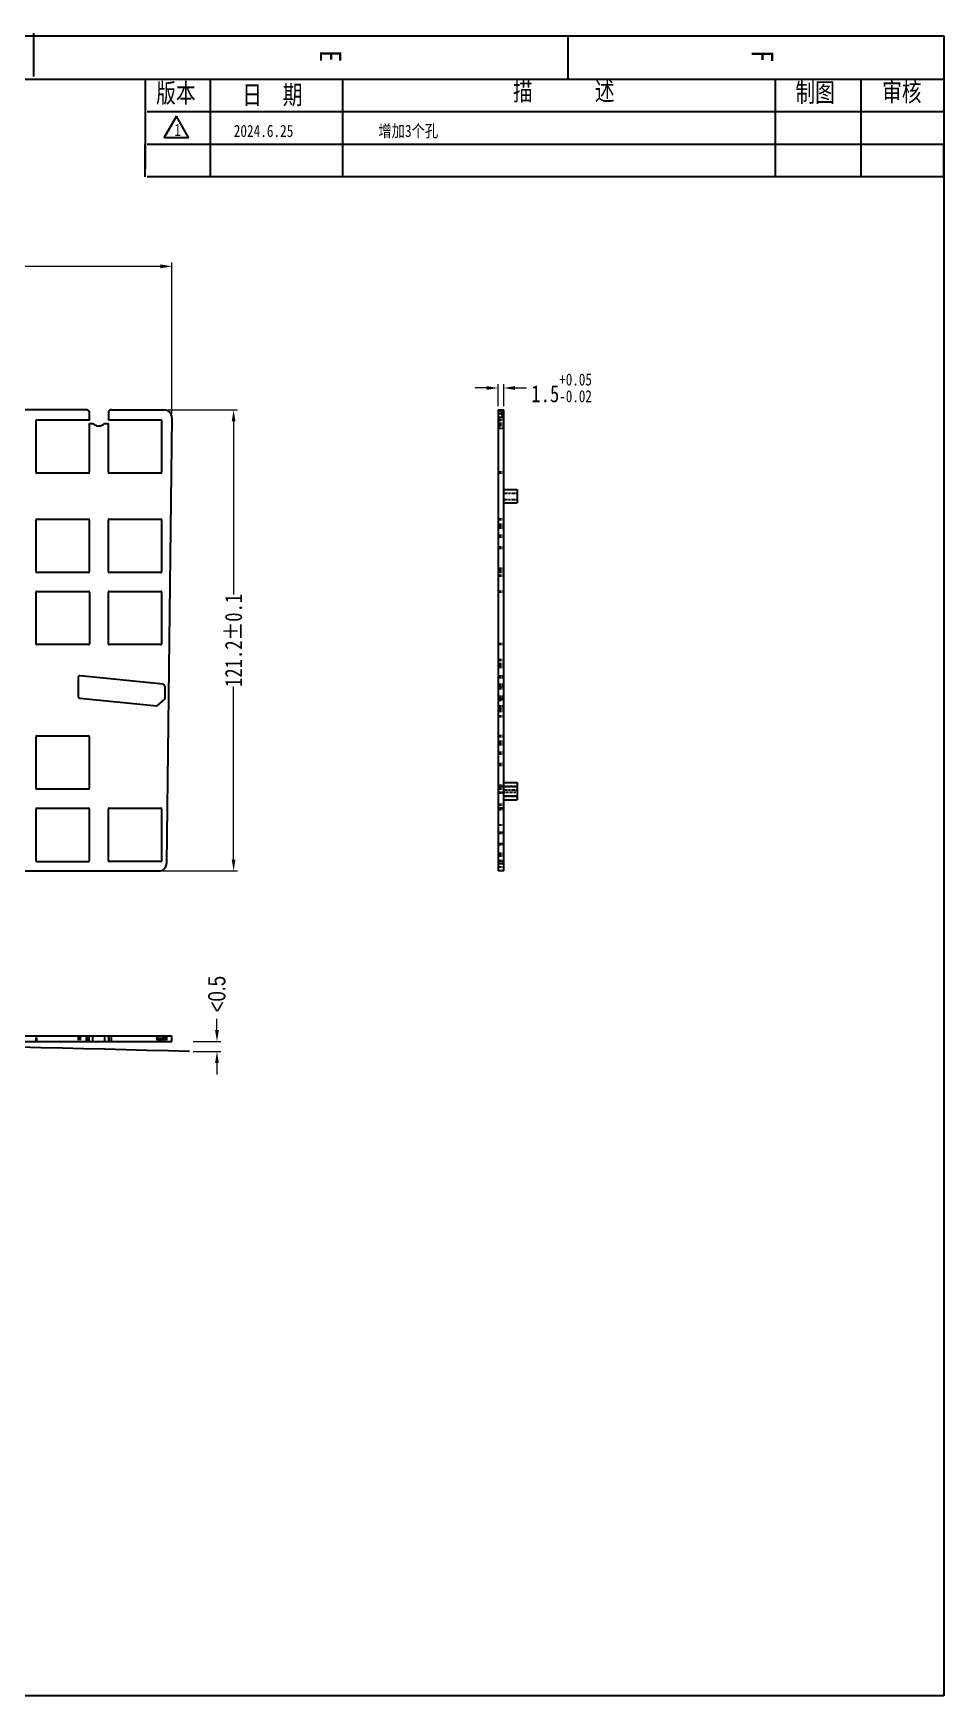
# Model space of a CAD drawing. Header units: inches. Extents: x -69 to 1384, y 245 to 682.
# Drawn here: x 354.4 to 593.7, y 244.8 to 681.8 of the extents above; entities that cross this region are included whole.
import ezdxf

# ---------------------------------------------------------------- set-up
doc = ezdxf.new("R2010")
doc.units = ezdxf.units.IN
doc.header["$LTSCALE"] = 1.21
doc.header["$MEASUREMENT"] = 0
doc.header["$PDMODE"] = 3
doc.header["$PDSIZE"] = 0.3125
doc.linetypes.add('HIDDEN', pattern=[0.2, 0.1, -0.1])
doc.layers.get('0').update_dxf_attribs({"linetype": 'CONTINUOUS'})
doc.layers.get('Defpoints').update_dxf_attribs({"linetype": 'CONTINUOUS'})
doc.layers.add('DEFAULT_2', color=8, linetype='HIDDEN')
doc.styles.get("Standard").update_dxf_attribs({"font": 'txt', "width": 0.8})
doc.dimstyles.new('YanXiu', dxfattribs={"dimscale": 1.5, "dimtxt": 3, "dimasz": 2, "dimexe": 0.66, "dimexo": 0.66, "dimgap": 0.66, "dimtad": 0, "dimdsep": 46, "dimtxsty": 'STANDARD', "dimcen": 0, "dimclrd": 3, "dimclre": 6, "dimclrt": 3, "dimazin": 2, "dimtm": 1e-09, "dimtfac": 1, "dimtofl": 0, "dimtmove": 0, "dimatfit": 3, "dimfxl": 1, "dimlwd": 5, "dimlwe": 5, "dimarcsym": 0})

# ---------------------------------------------------------------- blocks, each defined once
blk = doc.blocks.new('*D1')
at = {"color": 3, "lineweight": 5}
for p, q in [((402.68, 419.77), (402.68, 422.77)), ((402.68, 411.12), (402.68, 408.12))]:
    blk.add_line(p, q, dxfattribs=at)
at = {"color": 6, "lineweight": 5}
for p, q in [((396.47, 416.77), (403.67, 416.77)), ((396.47, 414.12), (403.67, 414.12))]:
    blk.add_line(p, q, dxfattribs=at)
at = {"color": 3}
for points in [[(402.18, 419.77), (403.18, 419.77), (402.68, 416.77)], [(402.18, 411.12), (403.18, 411.12), (402.68, 414.12)]]:
    blk.add_solid(points, dxfattribs=at)
at = {"layer": 'Defpoints', "color": 0}
for p in [(395.48, 416.77), (402.68, 416.77), (395.48, 414.12)]:
    blk.add_point(p, dxfattribs=at)
at = {"color": 3, "insert": (402.68, 429.24), "char_height": 4.5, "attachment_point": 5, "rotation": 90}
blk.add_mtext('{\\f»ªÎÄÐÂÎº|b0|i0|c134|p0;<0.5}', dxfattribs=at)
blk = doc.blocks.new('*D5')
at = {"color": 6, "lineweight": 5}
for p, q in [((43.44, 581.77), (43.44, 621.52)), ((390.83, 581.79), (390.83, 621.52))]:
    blk.add_line(p, q, dxfattribs=at)
at = {"color": 3, "lineweight": 5}
for p, q in [((46.44, 620.53), (202.82, 620.53)), ((387.83, 620.53), (233, 620.53))]:
    blk.add_line(p, q, dxfattribs=at)
at = {"color": 3}
for points in [[(46.44, 621.03), (46.44, 620.03), (43.44, 620.53)], [(387.83, 621.03), (387.83, 620.03), (390.83, 620.53)]]:
    blk.add_solid(points, dxfattribs=at)
at = {"layer": 'Defpoints', "color": 0}
for p in [(390.83, 620.53), (43.44, 580.78), (390.83, 580.8)]:
    blk.add_point(p, dxfattribs=at)
at = {"color": 3, "insert": (217.91, 620.53), "char_height": 4.5, "attachment_point": 5}
blk.add_mtext('347.39%%P0.1', dxfattribs=at)
blk = doc.blocks.new('*D6')
at = {"color": 3, "lineweight": 5}
for p, q in [((473.57, 588.55), (470.57, 588.55)), ((481.07, 588.55), (484.07, 588.55))]:
    blk.add_line(p, q, dxfattribs=at)
at = {"color": 6, "lineweight": 5}
for p, q in [((476.57, 583.79), (476.57, 589.54)), ((478.07, 583.79), (478.07, 589.54))]:
    blk.add_line(p, q, dxfattribs=at)
at = {"color": 3}
for points in [[(473.57, 589.05), (473.57, 588.05), (476.57, 588.55)], [(481.07, 589.05), (481.07, 588.05), (478.07, 588.55)]]:
    blk.add_solid(points, dxfattribs=at)
at = {"layer": 'Defpoints', "color": 0}
for p in [(478.07, 588.55), (476.57, 582.8), (478.07, 582.8)]:
    blk.add_point(p, dxfattribs=at)
at = {"color": 3, "insert": (493.28, 588.55), "char_height": 4.5, "attachment_point": 5}
blk.add_mtext('1.5{\\H0.7x;\\S+0.05^ -0.02;}', dxfattribs=at)
blk = doc.blocks.new('*D9')
at = {"color": 6, "lineweight": 5}
for p, q in [((389.82, 582.8), (408.05, 582.8)), ((388.42, 461.6), (408.05, 461.6))]:
    blk.add_line(p, q, dxfattribs=at)
at = {"color": 3, "lineweight": 5}
for p, q in [((407.06, 579.8), (407.06, 534.29)), ((407.06, 464.6), (407.06, 510.11))]:
    blk.add_line(p, q, dxfattribs=at)
at = {"color": 3}
for points in [[(406.56, 579.8), (407.56, 579.8), (407.06, 582.8)], [(406.56, 464.6), (407.56, 464.6), (407.06, 461.6)]]:
    blk.add_solid(points, dxfattribs=at)
at = {"layer": 'Defpoints', "color": 0}
for p in [(388.83, 582.8), (387.43, 461.6), (407.06, 461.6)]:
    blk.add_point(p, dxfattribs=at)
at = {"color": 3, "insert": (407.06, 522.2), "char_height": 4.5, "attachment_point": 5, "rotation": 90}
blk.add_mtext('121.2%%P0.1', dxfattribs=at)

msp = doc.modelspace()

# ---------------------------------------------------------------- linework, layer by layer
at = {"color": 7, "linetype": 'Continuous'}
for p, q in [((354.441, 681.798), (354.441, 670.449)), ((-69.1, 681.087), (593.733, 681.087)), ((494.989, 669.737), (494.989, 681.087)), ((593.733, 681.087), (593.733, 244.798)), ((-57.75, 669.737), (593.733, 669.737)), ((383.852, 669.709), (593.219, 669.709)), ((383.852, 669.709), (383.852, 646.229)), ((400.928, 669.709), (400.928, 644.085)), ((435.686, 669.709), (435.686, 644.085)), ((549.386, 669.737), (549.386, 644.113)), ((571.928, 669.737), (571.928, 644.113)), ((593.733, 669.737), (593.733, 646.258)), ((384.365, 661.215), (593.733, 661.215)), ((368.33, 582.803), (208.61, 582.803)), ((369.13, 582.403), (369.13, 579.993)), ((374.13, 582.403), (374.13, 579.993)), ((374.93, 582.803), (388.828, 582.803)), ((476.571, 582.803), (476.571, 461.599)), ((476.571, 582.803), (478.071, 582.803)), ((478.071, 461.599), (478.071, 582.803)), ((355.13, 566.393), (355.13, 579.993)), ((355.33, 580.193), (368.93, 580.193)), ((369.13, 579.193), (370.091, 579.193)), ((369.13, 579.193), (369.13, 566.393)), ((373.169, 579.193), (374.13, 579.193)), ((374.13, 566.393), (374.13, 579.193)), ((374.33, 580.193), (387.93, 580.193)), ((388.13, 579.993), (388.13, 566.393)), ((390.828, 580.779), (389.425, 463.575)), ((478.071, 580.779), (476.571, 580.779)), ((368.93, 566.193), (355.33, 566.193)), ((387.93, 566.193), (374.33, 566.193)), ((478.071, 561.832), (481.571, 561.832)), ((481.571, 561.83), (481.571, 558.334)), ((478.071, 558.332), (481.571, 558.332)), ((355.131, 540.282), (355.131, 553.882)), ((355.331, 554.082), (368.931, 554.082)), ((369.131, 553.882), (369.131, 540.282)), ((374.131, 540.282), (374.131, 553.882)), ((374.331, 554.082), (387.931, 554.082)), ((388.131, 553.882), (388.131, 540.282)), ((368.931, 540.082), (355.331, 540.082)), ((387.931, 540.082), (374.331, 540.082)), ((355.134, 521.284), (355.134, 534.884)), ((355.334, 535.084), (368.934, 535.084)), ((369.134, 534.884), (369.134, 521.284)), ((374.134, 521.284), (374.134, 534.884)), ((374.334, 535.084), (387.934, 535.084)), ((388.134, 534.884), (388.134, 521.284)), ((368.934, 521.084), (355.334, 521.084)), ((387.934, 521.084), (374.334, 521.084)), ((366.194, 512.417), (366.194, 507.547)), ((388.506, 510.685), (366.745, 512.915)), ((366.643, 507.05), (386.866, 504.978)), ((388.955, 510.188), (388.955, 506.864)), ((388.955, 506.864), (386.866, 504.978)), ((355.133, 483.286), (355.133, 496.886)), ((355.333, 497.086), (368.933, 497.086)), ((369.133, 496.886), (369.133, 483.286)), ((368.933, 483.086), (355.333, 483.086)), ((478.071, 484.836), (481.571, 484.836)), ((478.071, 481.336), (481.571, 481.336)), ((481.571, 484.834), (481.571, 480.337)), ((355.133, 464.286), (355.133, 477.886)), ((355.333, 478.086), (368.933, 478.086)), ((369.133, 477.886), (369.133, 464.286)), ((374.133, 464.286), (374.133, 477.886)), ((374.333, 478.086), (387.933, 478.086)), ((388.133, 477.886), (388.133, 464.286)), ((478.071, 480.336), (481.571, 480.336)), ((355.333, 464.086), (368.933, 464.086)), ((387.933, 464.086), (374.333, 464.086)), ((476.571, 463.575), (478.071, 463.575)), ((332.432, 461.599), (387.425, 461.599)), ((478.071, 461.599), (476.571, 461.599)), ((43.437, 418.266), (390.828, 418.266)), ((43.437, 416.766), (390.828, 416.766)), ((368.33, 418.266), (368.33, 416.766)), ((369.13, 416.766), (369.13, 418.266)), ((370.091, 416.766), (370.091, 418.266)), ((373.169, 416.766), (373.169, 418.266)), ((374.13, 418.266), (374.13, 416.766)), ((374.93, 416.766), (374.93, 418.266)), ((388.828, 418.266), (388.828, 416.766)), ((390.828, 416.766), (390.828, 418.266)), ((593.733, 244.798), (-69.1, 244.798))]:
    msp.add_line(p, q, dxfattribs=at)
for p, q in [((383.852, 644.085), (383.852, 652.635)), ((384.365, 652.664), (593.733, 652.664)), ((593.733, 646.822), (593.733, 652.664)), ((593.733, 644.113), (593.733, 646.822)), ((384.365, 644.113), (593.733, 644.113))]:
    msp.add_line(p, q)
at = {"color": 2}
msp.add_lwpolyline([(392.02, 659.969), (388.796, 654.384), (395.245, 654.384)], close=True, dxfattribs=at)
at = {"color": 7, "linetype": 'Continuous'}
for centre, radius, start, end in [((368.33, 581.803), 1, 36.8699, 90), ((374.93, 581.803), 1, 90, 143.1301), ((388.828, 580.803), 2, 359.31434, 90), ((355.33, 579.993), 0.2, 90, 180), ((368.93, 579.993), 0.2, 0, 90), ((371.63, 580.903), 2.3, 228.00539, 311.99461), ((374.33, 579.993), 0.2, 90, 180), ((387.93, 579.993), 0.2, 0, 90), ((355.33, 566.393), 0.2, 180, 270), ((368.93, 566.393), 0.2, 270, 0), ((374.33, 566.393), 0.2, 180, 270), ((387.93, 566.393), 0.2, 270, 0), ((355.331, 553.882), 0.2, 90, 180), ((368.931, 553.882), 0.2, 0, 90), ((374.331, 553.882), 0.2, 90, 180), ((387.931, 553.882), 0.2, 0, 90), ((355.331, 540.282), 0.2, 180, 270), ((368.931, 540.282), 0.2, 270, 0), ((374.331, 540.282), 0.2, 180, 270), ((387.931, 540.282), 0.2, 270, 0), ((355.334, 534.884), 0.2, 90, 180), ((368.934, 534.884), 0.2, 0, 90), ((374.334, 534.884), 0.2, 90, 180), ((387.934, 534.884), 0.2, 0, 90), ((355.334, 521.284), 0.2, 180, 270), ((368.934, 521.284), 0.2, 270, 0), ((374.334, 521.284), 0.2, 180, 270), ((387.934, 521.284), 0.2, 270, 0), ((366.694, 512.417), 0.5, 84.15001, 180), ((366.694, 507.547), 0.5, 180, 264.15001), ((388.455, 510.188), 0.5, 0, 84.15001), ((355.333, 496.886), 0.2, 90, 180), ((368.933, 496.886), 0.2, 0, 90), ((355.333, 483.286), 0.2, 180, 270), ((368.933, 483.286), 0.2, 270, 0), ((355.333, 477.886), 0.2, 90, 180), ((368.933, 477.886), 0.2, 0, 90), ((374.333, 477.886), 0.2, 90, 180), ((387.933, 477.886), 0.2, 0, 90), ((355.333, 464.286), 0.2, 180, 270), ((368.933, 464.286), 0.2, 270, 0), ((374.333, 464.286), 0.2, 180, 270), ((387.425, 463.599), 2, 270, 359.31434), ((387.933, 464.286), 0.2, 270, 0)]:
    msp.add_arc(centre, radius, start, end, dxfattribs=at)
at = {"color": 2}
msp.add_arc((217.132, -5587.055), 6003.821, 88.2977507, 91.7022493, dxfattribs=at)
at = {"layer": 'DEFAULT_2', "color": 8, "linetype": 'HIDDEN'}
for p, q in [((478.071, 582.403), (476.571, 582.403)), ((478.071, 581.803), (476.571, 581.803)), ((477.571, 582.803), (477.571, 580.593)), ((478.071, 581.393), (477.571, 581.393)), ((477.571, 580.803), (476.571, 580.803)), ((478.071, 580.193), (476.571, 580.193)), ((478.071, 579.993), (476.571, 579.993)), ((478.071, 579.193), (476.571, 579.193)), ((478.071, 578.919), (476.571, 578.919)), ((478.071, 578.603), (476.571, 578.603)), ((476.571, 578.003), (478.071, 578.003)), ((478.071, 580.593), (477.571, 580.593)), ((478.071, 566.393), (476.571, 566.393)), ((478.071, 566.193), (476.571, 566.193)), ((478.071, 560.882), (481.571, 560.882)), ((478.071, 559.282), (481.571, 559.282)), ((478.071, 554.082), (476.571, 554.082)), ((478.071, 553.882), (476.571, 553.882)), ((478.071, 552.643), (476.571, 552.643)), ((478.071, 552.443), (476.571, 552.443)), ((478.071, 551.943), (476.571, 551.943)), ((478.071, 551.743), (476.571, 551.743)), ((478.071, 549.743), (476.571, 549.743)), ((478.071, 549.543), (476.571, 549.543)), ((478.071, 549.343), (476.571, 549.343)), ((478.071, 546.733), (476.571, 546.733)), ((478.071, 546.533), (476.571, 546.533)), ((478.071, 546.333), (476.571, 546.333)), ((478.071, 541.088), (476.571, 541.088)), ((478.071, 540.888), (476.571, 540.888)), ((478.071, 540.533), (476.571, 540.533)), ((478.071, 540.333), (476.571, 540.333)), ((478.071, 540.282), (476.571, 540.282)), ((478.071, 540.133), (476.571, 540.133)), ((478.071, 540.082), (476.571, 540.082)), ((478.071, 539.283), (476.571, 539.283)), ((478.071, 539.083), (476.571, 539.083)), ((478.071, 535.084), (476.571, 535.084)), ((478.071, 534.884), (476.571, 534.884)), ((478.071, 521.284), (476.571, 521.284)), ((478.071, 521.084), (476.571, 521.084)), ((478.071, 517.092), (476.571, 517.092)), ((478.071, 516.892), (476.571, 516.892)), ((478.071, 516.078), (476.571, 516.078)), ((478.071, 516.042), (476.571, 516.042)), ((478.071, 515.878), (476.571, 515.878)), ((478.071, 515.842), (476.571, 515.842)), ((478.071, 515.642), (476.571, 515.642)), ((478.071, 515.287), (476.571, 515.287)), ((478.071, 515.087), (476.571, 515.087)), ((476.571, 512.915), (478.071, 512.915)), ((476.571, 512.417), (478.071, 512.417)), ((476.571, 510.685), (478.071, 510.685)), ((476.571, 510.188), (478.071, 510.188)), ((478.071, 509.842), (476.571, 509.842)), ((478.071, 509.642), (476.571, 509.642)), ((478.071, 509.442), (476.571, 509.442)), ((476.571, 507.547), (478.071, 507.547)), ((476.571, 507.05), (478.071, 507.05)), ((476.571, 506.864), (478.071, 506.864)), ((478.071, 506.832), (476.571, 506.832)), ((478.071, 506.632), (476.571, 506.632)), ((478.071, 506.432), (476.571, 506.432)), ((476.571, 504.978), (478.071, 504.978)), ((478.071, 504.432), (476.571, 504.432)), ((478.071, 504.232), (476.571, 504.232)), ((478.071, 503.732), (476.571, 503.732)), ((478.071, 503.532), (476.571, 503.532)), ((478.071, 502.278), (476.571, 502.278)), ((478.071, 502.078), (476.571, 502.078)), ((478.071, 497.086), (476.571, 497.086)), ((478.071, 496.886), (476.571, 496.886)), ((478.071, 495.637), (476.571, 495.637)), ((478.071, 495.437), (476.571, 495.437)), ((478.071, 494.937), (476.571, 494.937)), ((478.071, 494.737), (476.571, 494.737)), ((478.071, 492.737), (476.571, 492.737)), ((478.071, 492.537), (476.571, 492.537)), ((478.071, 492.337), (476.571, 492.337)), ((478.071, 489.727), (476.571, 489.727)), ((478.071, 489.527), (476.571, 489.527)), ((478.071, 489.327), (476.571, 489.327)), ((478.071, 484.082), (476.571, 484.082)), ((476.571, 483.882), (481.571, 483.886)), ((478.071, 483.527), (476.571, 483.527)), ((478.071, 483.327), (476.571, 483.327)), ((478.071, 483.286), (476.571, 483.286)), ((478.071, 483.127), (476.571, 483.127)), ((478.071, 483.086), (476.571, 483.086)), ((476.571, 482.277), (481.571, 482.286)), ((478.071, 482.077), (476.571, 482.077)), ((478.071, 483.836), (481.571, 483.836)), ((478.071, 482.886), (481.571, 482.886)), ((478.071, 481.286), (481.571, 481.286)), ((478.071, 479.086), (476.571, 479.086)), ((478.071, 478.886), (476.571, 478.886)), ((478.071, 478.086), (476.571, 478.086)), ((476.571, 478.069), (478.071, 478.069)), ((478.071, 478.036), (476.571, 478.036)), ((478.071, 477.886), (476.571, 477.886)), ((478.071, 477.836), (476.571, 477.836)), ((478.071, 477.636), (476.571, 477.636)), ((478.071, 473.626), (476.571, 473.626)), ((476.571, 471.836), (478.071, 471.836)), ((478.071, 471.636), (476.571, 471.636)), ((478.071, 471.436), (476.571, 471.436)), ((476.571, 468.826), (478.071, 468.826)), ((478.071, 468.626), (476.571, 468.626)), ((478.071, 468.426), (476.571, 468.426)), ((478.071, 466.199), (476.571, 466.199)), ((478.071, 465.999), (476.571, 465.999)), ((478.071, 465.726), (476.571, 465.726)), ((478.071, 465.526), (476.571, 465.526)), ((478.071, 464.286), (476.571, 464.286)), ((476.571, 464.199), (478.071, 464.199)), ((478.071, 464.086), (476.571, 464.086)), ((478.071, 464.069), (476.571, 464.069)), ((478.071, 463.499), (476.571, 463.499)), ((478.071, 462.599), (476.571, 462.599)), ((355.13, 416.766), (355.13, 418.266)), ((355.33, 416.766), (355.33, 418.266)), ((366.194, 418.266), (366.194, 416.766)), ((366.643, 418.266), (366.643, 416.766)), ((366.745, 418.266), (366.745, 416.766)), ((368.93, 416.766), (368.93, 418.266)), ((374.33, 416.766), (374.33, 418.266)), ((386.866, 418.266), (386.866, 416.766)), ((387.425, 416.766), (387.425, 418.266)), ((387.93, 416.766), (387.93, 418.266)), ((388.13, 416.766), (388.13, 418.266)), ((388.506, 418.266), (388.506, 416.766)), ((388.955, 418.266), (388.955, 416.766)), ((389.425, 418.266), (389.425, 416.766))]:
    msp.add_line(p, q, dxfattribs=at)

# ---------------------------------------------------------------- texts
at = {"color": 7, "linetype": 'Continuous', "char_height": 5.675, "width": 5.67494, "attachment_point": 1, "rotation": 270, "line_spacing_factor": 0.9}
for s, insert in [('E', (435.402, 677.304)), ('F', (548.901, 677.304))]:
    msp.add_mtext(s, dxfattribs=dict(at, insert=insert))
at = {"char_height": 4.9951, "attachment_point": 1}
for s, width, insert, own_width in [('版本', 7.64621, (386.697, 668.581), 11.59118), ('日  期', 11.72282, (409.335, 668.118), 34.55281), ('描      述', 20.53179, (480.503, 669.088), 39.42079), ('制图', 8.18568, (554.735, 668.748), 12.40898), ('审核', 8.11295, (577.512, 668.874), 12.29873)]:
    msp.add_mtext_dynamic_manual_height_columns(s, width=width, gutter_width=1, heights=[0], dxfattribs=dict(at, insert=insert)).dxf.set("width", own_width)
at = {"color": 1, "insert": (391.473, 657.989), "char_height": 3.2, "width": 2.58609, "attachment_point": 1}
msp.add_mtext('{\\fSimSun|b0|i0|c134|p2;1}', dxfattribs=at)
at = {"char_height": 3.2, "attachment_point": 1}
for s, insert, width in [('{\\fSimSun|b0|i0|c134|p2;2024.6.25}', (407.091, 657.723), 2.58609), ('{\\fSimSun|b0|i0|c134|p2;增加3个孔}', (445.124, 657.723), 39.5646)]:
    msp.add_mtext(s, dxfattribs=dict(at, insert=insert, width=width))

# ---------------------------------------------------------------- dimensions: what is measured, and where the dimension line sits
at = {"color": 1}
dim = msp.add_linear_dim(base=(390.828, 620.527), p1=(43.437, 580.779), p2=(390.828, 580.803), text='<>%%P0.1', dimstyle='YanXiu', dxfattribs=at)
dim.commit()
dim.dimension.update_dxf_attribs({"geometry": '*D5', "text_midpoint": (217.915, 620.527), "dimtype": 160})
dim = msp.add_linear_dim(base=(478.071, 588.545), p1=(476.571, 582.803), p2=(478.071, 582.803), text='<>{\\H0.7x;\\S+0.05^ -0.02;}', dimstyle='YanXiu', dxfattribs=at)
dim.commit()
dim.dimension.update_dxf_attribs({"geometry": '*D6', "text_midpoint": (493.281, 588.545)})
dim = msp.add_linear_dim(base=(407.062, 461.599), p1=(388.828, 582.803), p2=(387.425, 461.599), angle=90, text='<>%%P0.1', dimstyle='YanXiu', dxfattribs=at)
dim.commit()
dim.dimension.update_dxf_attribs({"geometry": '*D9', "text_midpoint": (407.062, 522.201)})
dim = msp.add_linear_dim(base=(402.681, 416.766), p1=(395.479, 414.116), p2=(395.479, 416.766), angle=90, text='{\\f»ªÎÄÐÂÎº|b0|i0|c134|p0;<0.5}', dimstyle='YanXiu')
dim.commit()
dim.dimension.update_dxf_attribs({"geometry": '*D1', "text_midpoint": (402.681, 429.242)})

doc.saveas('drawing.dxf')
